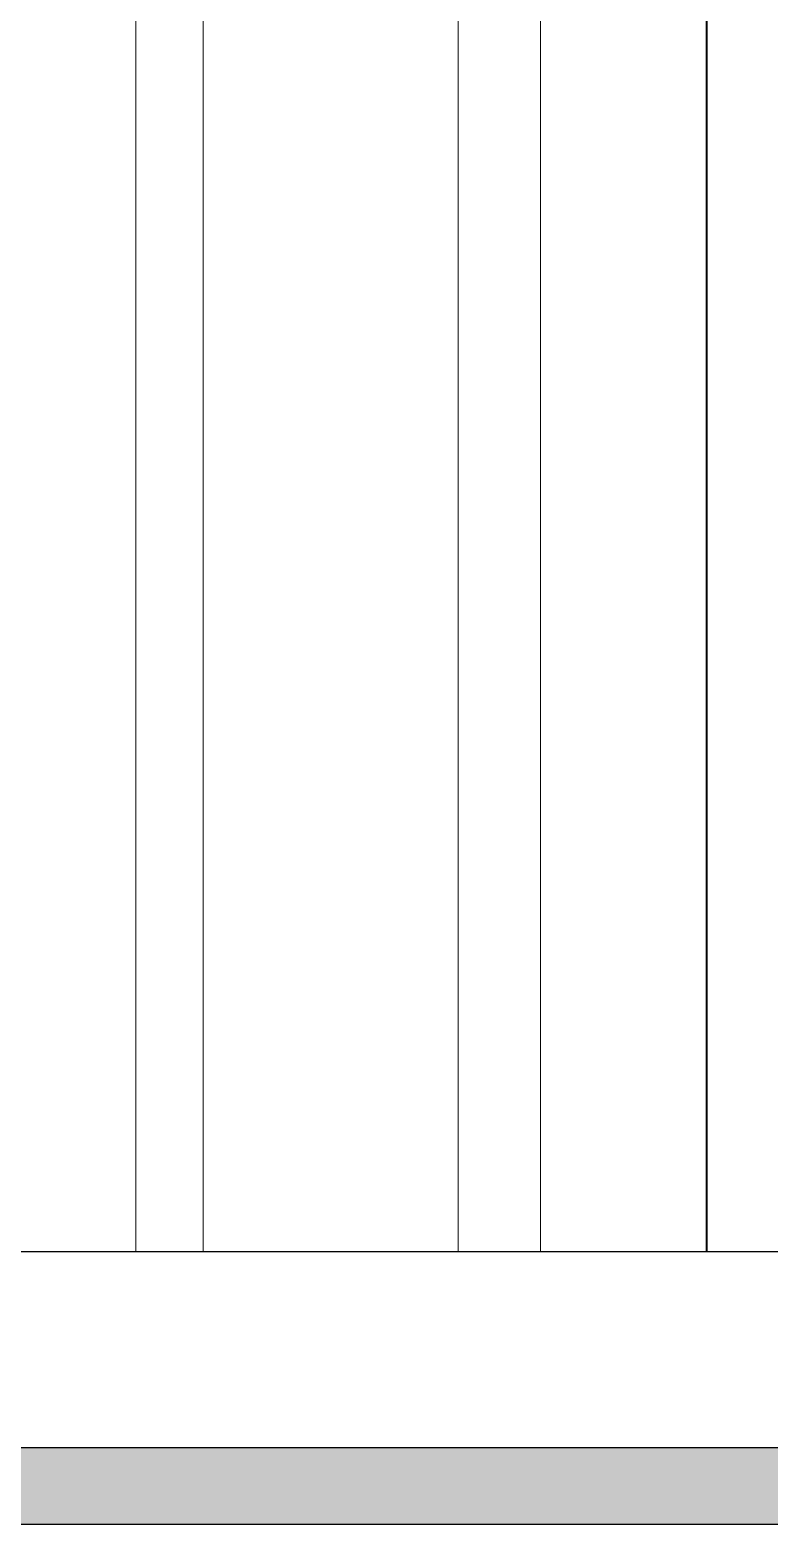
# Model space of a CAD drawing. Header units: metres. Extents: x 294 to 1101, y -498 to -355.
# Drawn here: x 624 to 625.929, y -471.395 to -467.5 of the extents above; entities that cross this region are included whole.
import ezdxf

# ---------------------------------------------------------------- set-up
doc = ezdxf.new("R2010")
doc.units = ezdxf.units.M
doc.layers.add('19-JARDINERIA', color=80, linetype='Continuous', lineweight=0)
doc.layers.add('wall', color=7, linetype='Continuous', lineweight=25)
doc.layers.add('SectionCutEdges', color=7, linetype='Continuous')

msp = doc.modelspace()

# ---------------------------------------------------------------- hatches: boundary and pattern name
at = {"layer": 'wall'}
h = msp.add_hatch(color=256, dxfattribs=at)
h.dxf.hatch_style = 1
h.paths.add_polyline_path([(630.3583, -471.1949), (626.3855, -471.1949), (625.9803, -471.1949), (625.9791, -471.1949), (625.9774, -471.1949), (625.9757, -471.1949), (625.9739, -471.1949), (625.9721, -471.1949), (625.9702, -471.1949), (625.9683, -471.1949), (625.9664, -471.1949), (625.9645, -471.1949), (625.9626, -471.1949), (625.9606, -471.1949), (625.9587, -471.1949), (625.9568, -471.1949), (625.9549, -471.1949), (625.9531, -471.1949), (625.9512, -471.1949), (625.9495, -471.1949), (625.9477, -471.1949), (625.9461, -471.1949), (625.9445, -471.1949), (625.943, -471.1949), (625.5182, -471.1949), (625.5167, -471.1949), (625.5154, -471.1949), (625.5141, -471.1949), (625.5129, -471.1949), (625.5119, -471.1949), (625.5109, -471.1949), (625.51, -471.1949), (625.5093, -471.1949), (625.5086, -471.1949), (625.5081, -471.1949), (625.5077, -471.1949), (625.5074, -471.1949), (625.5072, -471.1949), (625.5072, -471.1949), (625.1074, -471.1949), (620.6804, -471.1949), (618.3734, -471.1949), (617.7511, -471.1949), (617.4254, -471.1949), (617.4195, -471.1949), (617.4161, -471.1949), (617.4105, -471.1949), (617.4101, -471.1949), (617.1279, -471.1949), (617.1214, -471.1949), (617.1149, -471.1949), (617.1084, -471.1949), (617.102, -471.1949), (617.0958, -471.1949), (617.0897, -471.1949), (617.0837, -471.1949), (617.0779, -471.1949), (617.0724, -471.1949), (617.067, -471.1949), (617.0572, -471.1949), (617.0486, -471.1949), (617.0413, -471.1949), (617.0382, -471.1949), (617.0313, -471.1949), (617.0298, -471.1949), (617.0288, -471.1949), (617.0281, -471.1949), (617.0279, -471.1949), (615.3262, -471.1949), (615.3262, -471.3949), (630.3583, -471.3949)])

# ---------------------------------------------------------------- linework, layer by layer
for p, q in [((624.0262, -470.6849), (623.8827, -470.6849)), ((624.1469, -470.6849), (623.931, -470.6849)), ((624.1576, -470.6849), (624.0262, -470.6849)), ((624.2765, -470.6849), (624.1469, -470.6849)), ((624.2765, -470.6849), (624.1576, -470.6849)), ((624.3697, -470.6849), (624.2765, -470.6849)), ((624.4527, -470.6849), (624.3697, -470.6849)), ((625.1174, -470.6849), (624.4527, -470.6849)), ((624.5368, -470.6849), (624.4527, -470.6849)), ((624.6061, -470.6849), (624.5368, -470.6849)), ((624.6603, -470.6849), (624.6061, -470.6849)), ((624.6992, -470.6849), (624.6603, -470.6849)), ((624.7199, -470.6849), (624.6992, -470.6849)), ((625.4307, -470.6849), (625.3319, -470.6849)), ((625.5359, -470.6849), (625.4307, -470.6849)), ((625.5073, -470.6849), (625.5072, -470.6849)), ((625.5075, -470.6849), (625.5073, -470.6849)), ((625.5078, -470.6849), (625.5075, -470.6849)), ((625.5082, -470.6849), (625.5078, -470.6849)), ((625.5088, -470.6849), (625.5082, -470.6849)), ((625.5094, -470.6849), (625.5088, -470.6849)), ((625.5102, -470.6849), (625.5094, -470.6849)), ((625.5111, -470.6849), (625.5102, -470.6849)), ((625.5121, -470.6849), (625.5111, -470.6849)), ((625.5132, -470.6849), (625.5121, -470.6849)), ((625.5144, -470.6849), (625.5132, -470.6849)), ((625.7671, -470.6849), (625.5144, -470.6849)), ((625.6473, -470.6849), (625.5359, -470.6849)), ((625.6389, -470.6849), (625.6387, -470.6849)), ((625.6387, -470.6849), (625.6387, -470.6849)), ((625.6392, -470.6849), (625.6389, -470.6849)), ((625.6397, -470.6849), (625.6392, -470.6849)), ((625.6402, -470.6849), (625.6397, -470.6849)), ((625.6409, -470.6849), (625.6402, -470.6849)), ((625.6417, -470.6849), (625.6409, -470.6849)), ((625.6426, -470.6849), (625.6417, -470.6849)), ((625.6436, -470.6849), (625.6426, -470.6849)), ((625.6447, -470.6849), (625.6436, -470.6849)), ((625.6459, -470.6849), (625.6447, -470.6849)), ((625.7646, -470.6849), (625.6473, -470.6849)), ((626.0351, -470.6849), (625.6497, -470.6849)), ((625.7671, -470.6849), (625.7646, -470.6849)), ((605.0948, -471.1949), (632.806, -471.1949)), ((605.0948, -471.1949), (632.806, -471.1949)), ((620.6804, -471.1949), (625.9803, -471.1949)), ((621.8804, -471.1949), (624.1074, -471.1949)), ((622.8131, -471.1949), (624.1074, -471.1949)), ((623.5855, -471.1949), (624.1074, -471.1949)), ((624.1074, -471.1949), (624.1314, -471.1949)), ((624.1074, -471.1949), (624.9074, -471.1949)), ((624.1074, -471.1949), (624.793, -471.1949)), ((624.1314, -471.1949), (624.1474, -471.1949)), ((624.793, -471.1949), (624.9074, -471.1949)), ((624.8394, -471.1949), (624.8674, -471.1949)), ((624.8674, -471.1949), (624.9074, -471.1949)), ((624.9074, -471.1949), (625.9803, -471.1949)), ((625.1074, -471.1949), (625.564, -471.1949)), ((625.1074, -471.1949), (626.3855, -471.1949)), ((625.1174, -471.1949), (625.1454, -471.1949)), ((625.1454, -471.1949), (625.1726, -471.1949)), ((625.1726, -471.1949), (625.1988, -471.1949)), ((625.1988, -471.1949), (625.2241, -471.1949)), ((625.2241, -471.1949), (625.2482, -471.1949)), ((625.23, -471.1949), (625.2302, -471.1949)), ((625.2302, -471.1949), (625.2309, -471.1949)), ((625.2309, -471.1949), (625.2319, -471.1949)), ((625.2319, -471.1949), (625.2334, -471.1949)), ((625.2334, -471.1949), (625.2353, -471.1949)), ((625.2353, -471.1949), (625.2376, -471.1949)), ((625.2376, -471.1949), (625.2403, -471.1949)), ((625.2403, -471.1949), (625.2434, -471.1949)), ((625.2434, -471.1949), (625.2469, -471.1949)), ((625.2469, -471.1949), (625.2507, -471.1949)), ((625.2482, -471.1949), (625.2711, -471.1949)), ((625.2507, -471.1949), (625.2548, -471.1949)), ((625.2548, -471.1949), (625.2593, -471.1949)), ((625.2593, -471.1949), (625.2641, -471.1949)), ((625.2641, -471.1949), (625.2691, -471.1949)), ((625.2691, -471.1949), (625.2744, -471.1949)), ((625.2711, -471.1949), (625.2928, -471.1949)), ((625.2744, -471.1949), (625.28, -471.1949)), ((625.28, -471.1949), (625.2858, -471.1949)), ((625.2858, -471.1949), (625.2917, -471.1949)), ((625.2917, -471.1949), (625.2979, -471.1949)), ((625.2928, -471.1949), (625.3131, -471.1949)), ((625.2979, -471.1949), (625.3041, -471.1949)), ((625.3041, -471.1949), (625.3105, -471.1949)), ((625.3105, -471.1949), (625.3169, -471.1949)), ((625.3131, -471.1949), (625.3319, -471.1949)), ((625.3169, -471.1949), (625.3235, -471.1949)), ((625.3235, -471.1949), (625.33, -471.1949)), ((625.33, -471.1949), (625.5326, -471.1949)), ((625.5072, -471.1949), (625.5072, -471.1949)), ((625.5072, -471.1949), (625.5074, -471.1949)), ((625.5074, -471.1949), (625.5077, -471.1949)), ((625.5077, -471.1949), (625.5081, -471.1949)), ((625.5081, -471.1949), (625.5086, -471.1949)), ((625.5086, -471.1949), (625.5093, -471.1949)), ((625.5093, -471.1949), (625.51, -471.1949)), ((625.51, -471.1949), (625.5109, -471.1949)), ((625.5109, -471.1949), (625.5119, -471.1949)), ((625.5119, -471.1949), (625.5129, -471.1949)), ((625.5129, -471.1949), (625.5141, -471.1949)), ((625.5141, -471.1949), (625.5154, -471.1949)), ((625.5154, -471.1949), (625.5167, -471.1949)), ((625.5167, -471.1949), (625.5182, -471.1949)), ((625.5182, -471.1949), (625.943, -471.1949)), ((625.5326, -471.1949), (625.5391, -471.1949)), ((625.5391, -471.1949), (625.5457, -471.1949)), ((625.5457, -471.1949), (625.5521, -471.1949)), ((625.5521, -471.1949), (625.5585, -471.1949)), ((625.5585, -471.1949), (625.5647, -471.1949)), ((625.5647, -471.1949), (625.5709, -471.1949)), ((625.5709, -471.1949), (625.5768, -471.1949)), ((625.5768, -471.1949), (625.5826, -471.1949)), ((625.5826, -471.1949), (625.5882, -471.1949)), ((625.5882, -471.1949), (625.5935, -471.1949)), ((625.5935, -471.1949), (625.5985, -471.1949)), ((625.5985, -471.1949), (625.6033, -471.1949)), ((625.6033, -471.1949), (625.6078, -471.1949)), ((625.6078, -471.1949), (625.6119, -471.1949)), ((625.6119, -471.1949), (625.6157, -471.1949)), ((625.6157, -471.1949), (625.6192, -471.1949)), ((625.6192, -471.1949), (625.6223, -471.1949)), ((625.6223, -471.1949), (625.625, -471.1949)), ((625.625, -471.1949), (625.6273, -471.1949)), ((625.6273, -471.1949), (625.6292, -471.1949)), ((625.6292, -471.1949), (625.6307, -471.1949)), ((625.6307, -471.1949), (625.6317, -471.1949)), ((625.6317, -471.1949), (625.6324, -471.1949)), ((625.6324, -471.1949), (625.6326, -471.1949)), ((625.6387, -471.1949), (625.6387, -471.1949)), ((625.6387, -471.1949), (625.6389, -471.1949)), ((625.6389, -471.1949), (625.6392, -471.1949)), ((625.6392, -471.1949), (625.6396, -471.1949)), ((625.6396, -471.1949), (625.6401, -471.1949)), ((625.6401, -471.1949), (625.6407, -471.1949)), ((625.6407, -471.1949), (625.6415, -471.1949)), ((625.6415, -471.1949), (625.6424, -471.1949)), ((625.6424, -471.1949), (625.6433, -471.1949)), ((625.6433, -471.1949), (625.6444, -471.1949)), ((625.6444, -471.1949), (625.6456, -471.1949)), ((625.6456, -471.1949), (625.6469, -471.1949)), ((625.6459, -471.1949), (625.9231, -471.1949)), ((625.6469, -471.1949), (625.6482, -471.1949)), ((625.6482, -471.1949), (625.6497, -471.1949)), ((625.689, -471.1949), (626.0059, -471.1949)), ((625.7646, -471.1949), (625.7786, -471.1949)), ((625.7786, -471.1949), (625.7916, -471.1949)), ((625.7916, -471.1949), (625.8037, -471.1949)), ((625.8037, -471.1949), (625.8149, -471.1949)), ((625.8149, -471.1949), (625.8249, -471.1949)), ((625.8249, -471.1949), (625.8339, -471.1949)), ((625.8339, -471.1949), (625.8418, -471.1949)), ((625.8418, -471.1949), (625.8485, -471.1949)), ((625.8485, -471.1949), (625.854, -471.1949)), ((625.854, -471.1949), (625.8584, -471.1949)), ((625.8584, -471.1949), (625.8615, -471.1949)), ((625.8615, -471.1949), (625.8633, -471.1949)), ((625.8633, -471.1949), (625.864, -471.1949)), ((604.2469, -471.3949), (642.8579, -471.3949))]:
    msp.add_line(p, q)
at = {"layer": '19-JARDINERIA', "color": 251}
for p, q in [((624.2765, -470.6849), (624.2765, -467.3449)), ((624.4527, -470.6849), (624.4527, -467.3449)), ((625.1174, -470.6849), (625.1174, -467.3449)), ((625.3319, -470.6849), (625.3319, -467.3449)), ((625.7646, -470.6849), (625.7646, -467.3449)), ((625.7671, -470.6849), (625.7671, -467.3449))]:
    msp.add_line(p, q, dxfattribs=at)
at = {"layer": 'SectionCutEdges'}
for p, q in [((624.0405, -470.6849), (623.931, -470.6849)), ((624.1469, -470.6849), (624.0405, -470.6849)), ((624.2503, -470.6849), (624.1469, -470.6849)), ((624.2765, -470.6849), (624.2503, -470.6849)), ((624.2928, -470.6849), (624.2765, -470.6849)), ((624.3087, -470.6849), (624.2928, -470.6849)), ((624.3244, -470.6849), (624.3087, -470.6849)), ((624.3398, -470.6849), (624.3244, -470.6849)), ((624.3549, -470.6849), (624.3398, -470.6849)), ((624.3697, -470.6849), (624.3549, -470.6849)), ((624.3843, -470.6849), (624.3697, -470.6849)), ((624.3985, -470.6849), (624.3843, -470.6849)), ((624.4125, -470.6849), (624.3985, -470.6849)), ((624.4262, -470.6849), (624.4125, -470.6849)), ((624.4396, -470.6849), (624.4262, -470.6849)), ((624.4527, -470.6849), (624.4396, -470.6849)), ((625.1174, -470.6849), (624.4527, -470.6849)), ((625.1385, -470.6849), (625.1174, -470.6849)), ((625.1591, -470.6849), (625.1385, -470.6849)), ((625.1792, -470.6849), (625.1591, -470.6849)), ((625.1988, -470.6849), (625.1792, -470.6849)), ((625.2179, -470.6849), (625.1988, -470.6849)), ((625.2363, -470.6849), (625.2179, -470.6849)), ((625.2541, -470.6849), (625.2363, -470.6849)), ((625.2711, -470.6849), (625.2541, -470.6849)), ((625.2875, -470.6849), (625.2711, -470.6849)), ((625.3031, -470.6849), (625.2875, -470.6849)), ((625.3179, -470.6849), (625.3031, -470.6849)), ((625.3319, -470.6849), (625.3179, -470.6849)), ((625.3641, -470.6849), (625.3319, -470.6849)), ((625.397, -470.6849), (625.3641, -470.6849)), ((625.4307, -470.6849), (625.397, -470.6849)), ((625.4651, -470.6849), (625.4307, -470.6849)), ((625.5002, -470.6849), (625.4651, -470.6849)), ((625.5359, -470.6849), (625.5002, -470.6849)), ((625.5724, -470.6849), (625.5359, -470.6849)), ((625.6095, -470.6849), (625.5724, -470.6849)), ((625.6473, -470.6849), (625.6095, -470.6849)), ((625.6858, -470.6849), (625.6473, -470.6849)), ((625.7249, -470.6849), (625.6858, -470.6849)), ((625.7646, -470.6849), (625.7249, -470.6849)), ((625.7671, -470.6849), (625.7646, -470.6849)), ((626.2671, -470.6849), (625.7671, -470.6849)), ((611.0483, -471.1949), (633.7478, -471.1949))]:
    msp.add_line(p, q, dxfattribs=at)

doc.saveas('drawing.dxf')
